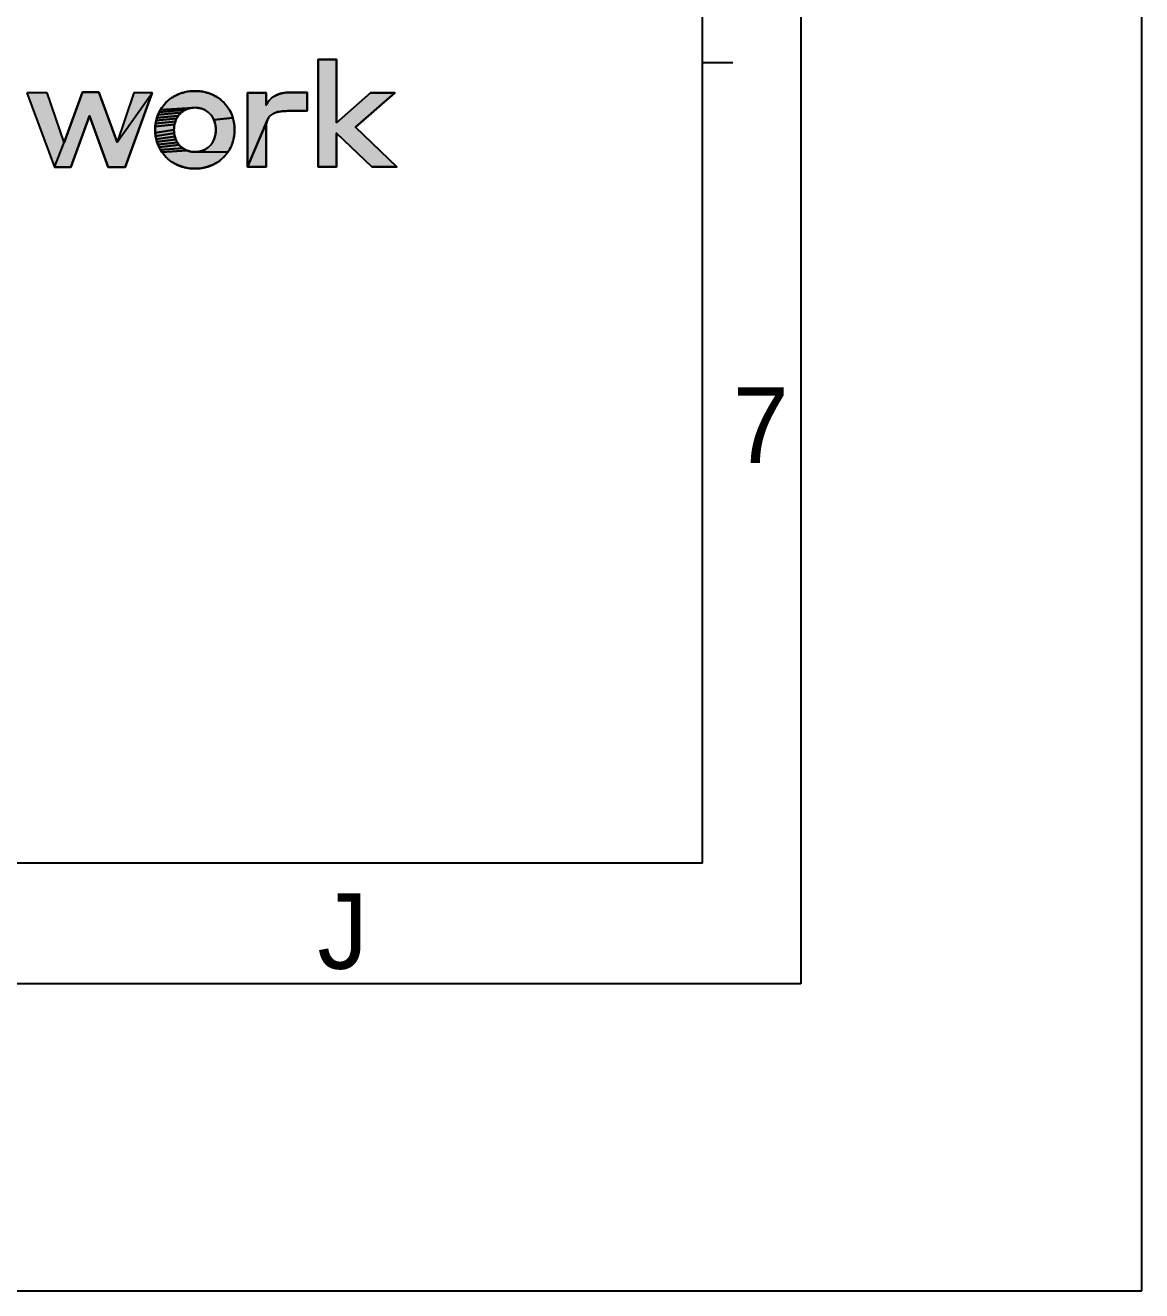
# Model space of a CAD drawing. Header units: millimetres. Extents: x 0 to 594, y 0 to 420.
# Drawn here: x 520.1 to 594, y 0 to 83.8 of the extents above; entities that cross this region are included whole.
import ezdxf

# ---------------------------------------------------------------- set-up
doc = ezdxf.new("R2010")
doc.units = ezdxf.units.MM
doc.header["$LTSCALE"] = 32.67
doc.layers.get('0').update_dxf_attribs({"linetype": 'CONTINUOUS'})
doc.styles.add('TEXTSTYLE_2', font='txt')

msp = doc.modelspace()

# ---------------------------------------------------------------- hatches: boundary and pattern name
at = {"linetype": 'CONTINUOUS'}
for points in [[(540.691, 77.314), (542.932, 79.303), (544.544, 79.303), (541.947, 77.024), (544.679, 74.417), (543.028, 74.417), (540.691, 76.638), (540.691, 74.417), (539.475, 74.417), (539.475, 81.524), (540.691, 81.524)], [(524.955, 79.342), (526.152, 76.049), (528.47, 79.303), (526.684, 74.378), (525.573, 74.378), (524.327, 77.777), (523.091, 74.378), (522.01, 74.378), (522.657, 76.02), (523.864, 79.342)], [(531.316, 79.428), (531.526, 79.421), (531.73, 79.399), (531.929, 79.364), (532.122, 79.315), (532.308, 79.254), (532.487, 79.179), (532.658, 79.093), (532.82, 78.995), (532.974, 78.886), (533.118, 78.766), (533.253, 78.635), (533.377, 78.495), (533.49, 78.345), (533.592, 78.187), (533.682, 78.019), (533.759, 77.844), (533.824, 77.661), (532.566, 77.514), (532.521, 77.61), (532.469, 77.7), (532.412, 77.786), (532.348, 77.867), (532.279, 77.942), (532.204, 78.011), (532.124, 78.075), (532.039, 78.132), (531.948, 78.182), (531.854, 78.225), (531.754, 78.261), (531.651, 78.29), (531.543, 78.311), (531.431, 78.323), (531.316, 78.328), (531.199, 78.323), (529.028, 78.187), (529.13, 78.345), (529.243, 78.495), (529.367, 78.635), (529.501, 78.766), (529.646, 78.886), (529.8, 78.995), (529.963, 79.093), (530.134, 79.179), (530.314, 79.254), (530.501, 79.315), (530.695, 79.364), (530.896, 79.399), (531.103, 79.421)], [(537.484, 79.329), (537.61, 79.332), (538.75, 79.332), (538.75, 78.106), (537.446, 78.106), (537.319, 78.104), (537.199, 78.098), (537.085, 78.089), (536.979, 78.076), (536.878, 78.06), (536.784, 78.039), (536.696, 78.015), (536.614, 77.987), (536.539, 77.955), (536.468, 77.919), (536.404, 77.879), (536.345, 77.835), (536.287, 77.783), (536.235, 77.726), (536.19, 77.663), (536.15, 77.596), (536.116, 77.524), (534.8, 74.417), (534.8, 79.303), (536.027, 79.303), (536.027, 78.482), (536.055, 78.542), (536.091, 78.608), (536.136, 78.678), (536.189, 78.752), (536.253, 78.827), (536.327, 78.902), (536.39, 78.958), (536.46, 79.012), (536.537, 79.064), (536.622, 79.113), (536.714, 79.159), (536.815, 79.201), (536.924, 79.238), (537.042, 79.27), (537.143, 79.292), (537.25, 79.309), (537.364, 79.321)], [(530.275, 77.863), (530.211, 77.782), (528.797, 77.661), (528.862, 77.844), (530.42, 78.008), (530.345, 77.939)], [(530.5, 78.072), (530.42, 78.008), (528.862, 77.844), (528.939, 78.019), (530.677, 78.18), (530.586, 78.129)], [(530.772, 78.224), (530.677, 78.18), (528.939, 78.019), (529.028, 78.187), (531.199, 78.323), (531.086, 78.31), (530.977, 78.289), (530.873, 78.26)], [(529.94, 77.089), (529.929, 76.976), (529.925, 76.86), (528.687, 76.65), (528.68, 76.86), (528.687, 77.07), (529.959, 77.2)], [(529.984, 77.307), (529.959, 77.2), (528.687, 77.07), (528.71, 77.273), (530.017, 77.41)], [(530.056, 77.51), (530.017, 77.41), (528.71, 77.273), (528.747, 77.47), (530.101, 77.605)], [(530.153, 77.696), (530.101, 77.605), (528.747, 77.47), (528.797, 77.661), (530.211, 77.782)], [(533.824, 77.661), (533.875, 77.47), (533.912, 77.273), (533.935, 77.07), (533.942, 76.86), (533.935, 76.65), (533.912, 76.447), (533.875, 76.249), (533.824, 76.059), (533.759, 75.876), (533.682, 75.7), (533.592, 75.533), (533.49, 75.374), (531.431, 75.396), (531.543, 75.409), (531.651, 75.43), (531.754, 75.458), (531.854, 75.494), (531.948, 75.538), (532.039, 75.588), (532.124, 75.645), (532.204, 75.708), (532.279, 75.778), (532.348, 75.853), (532.412, 75.934), (532.469, 76.019), (532.521, 76.11), (532.566, 76.206), (532.605, 76.306), (532.638, 76.409), (532.663, 76.517), (532.682, 76.628), (532.693, 76.743), (532.697, 76.86), (532.693, 76.977), (532.682, 77.092), (532.663, 77.203), (532.638, 77.31), (532.605, 77.414), (532.566, 77.514)], [(536.027, 76.985), (536.027, 74.417), (534.8, 74.417), (536.116, 77.524), (536.088, 77.447), (536.066, 77.365), (536.048, 77.278), (536.036, 77.186), (536.029, 77.088)], [(529.929, 76.744), (529.94, 76.631), (528.71, 76.447), (528.687, 76.65), (529.925, 76.86)], [(529.959, 76.52), (529.984, 76.413), (528.747, 76.249), (528.71, 76.447), (529.94, 76.631)], [(530.017, 76.31), (530.056, 76.21), (528.797, 76.059), (528.747, 76.249), (529.984, 76.413)], [(530.101, 76.115), (530.153, 76.024), (528.862, 75.876), (528.797, 76.059), (530.056, 76.21)], [(530.211, 75.938), (530.275, 75.857), (528.939, 75.7), (528.862, 75.876), (530.153, 76.024)], [(530.42, 75.711), (530.5, 75.648), (529.028, 75.533), (528.939, 75.7), (530.275, 75.857), (530.345, 75.781)], [(530.677, 75.539), (530.772, 75.496), (529.13, 75.374), (529.028, 75.533), (530.5, 75.648), (530.586, 75.59)], [(531.316, 75.392), (531.431, 75.396), (533.49, 75.374), (533.377, 75.225), (533.253, 75.084), (533.118, 74.954), (532.974, 74.834), (532.82, 74.725), (532.658, 74.627), (532.487, 74.54), (532.308, 74.466), (532.122, 74.404), (531.929, 74.355), (531.73, 74.32), (531.526, 74.298), (531.316, 74.291), (531.103, 74.298), (530.896, 74.32), (530.695, 74.355), (530.501, 74.404), (530.314, 74.466), (530.134, 74.54), (529.963, 74.627), (529.8, 74.725), (529.646, 74.834), (529.501, 74.954), (529.367, 75.084), (529.243, 75.225), (529.13, 75.374), (530.772, 75.496), (530.873, 75.459), (530.977, 75.43), (531.086, 75.409), (531.199, 75.396)]]:
    msp.add_hatch(color=7, dxfattribs=at).paths.add_polyline_path(points)

# ---------------------------------------------------------------- linework, layer by layer
at = {"color": 7, "linetype": 'CONTINUOUS'}
for p, q in [((594, 0), (594, 420)), ((571.422, 405.309), (571.422, 20.309)), ((564.922, 28.309), (564.922, 397.309)), ((540.691, 81.524), (539.475, 81.524)), ((539.475, 81.524), (539.475, 74.417)), ((540.691, 77.314), (540.691, 81.524)), ((564.922, 81.309), (566.922, 81.309)), ((521.527, 79.303), (520.185, 79.303)), ((520.185, 79.303), (522.01, 74.378)), ((522.657, 76.02), (521.527, 79.303)), ((523.864, 79.342), (522.657, 76.02)), ((524.955, 79.342), (523.864, 79.342)), ((526.152, 76.049), (524.955, 79.342)), ((527.272, 79.303), (526.152, 76.049)), ((526.684, 74.378), (528.47, 79.303)), ((528.47, 79.303), (527.272, 79.303)), ((536.027, 79.303), (534.8, 79.303)), ((534.8, 79.303), (534.8, 74.417)), ((536.027, 78.482), (536.027, 79.303)), ((538.75, 79.332), (537.61, 79.332)), ((538.75, 78.106), (538.75, 79.332)), ((542.932, 79.303), (540.691, 77.314)), ((541.947, 77.024), (544.544, 79.303)), ((544.544, 79.303), (542.932, 79.303)), ((537.446, 78.106), (538.75, 78.106)), ((523.091, 74.378), (524.327, 77.777)), ((524.327, 77.777), (525.573, 74.378)), ((536.027, 74.417), (536.027, 76.985)), ((540.691, 76.638), (543.028, 74.417)), ((540.691, 74.417), (540.691, 76.638)), ((544.679, 74.417), (541.947, 77.024)), ((522.01, 74.378), (523.091, 74.378)), ((525.573, 74.378), (526.684, 74.378)), ((534.8, 74.417), (536.027, 74.417)), ((539.475, 74.417), (540.691, 74.417)), ((543.028, 74.417), (544.679, 74.417)), ((564.922, 28.309), (26.422, 28.309)), ((571.422, 20.309), (20.422, 20.309)), ((0, 0), (594, 0))]:
    msp.add_line(p, q, dxfattribs=at)
for points in [[(540.691, 77.314), (542.932, 79.303), (544.544, 79.303), (541.947, 77.024), (544.679, 74.417), (543.028, 74.417), (540.691, 76.638), (540.691, 74.417), (539.475, 74.417), (539.475, 81.524), (540.691, 81.524), (540.691, 77.314)], [(524.955, 79.342), (526.152, 76.049), (528.47, 79.303), (526.684, 74.378), (525.573, 74.378), (524.327, 77.777), (523.091, 74.378), (522.01, 74.378), (522.657, 76.02), (523.864, 79.342), (524.955, 79.342)], [(531.316, 79.428), (531.25, 79.428), (531.186, 79.426), (531.121, 79.422), (531.058, 79.418), (530.994, 79.412), (530.932, 79.404), (530.87, 79.396), (530.808, 79.386), (530.747, 79.375), (530.687, 79.362), (530.627, 79.349), (530.568, 79.334), (530.509, 79.318), (530.452, 79.3), (530.394, 79.282), (530.338, 79.262), (530.282, 79.242), (530.227, 79.22), (530.173, 79.196), (530.119, 79.172), (530.066, 79.147), (530.014, 79.12), (529.963, 79.093), (529.912, 79.064), (529.863, 79.035), (529.814, 79.004), (529.766, 78.972), (529.718, 78.939), (529.672, 78.905), (529.626, 78.871), (529.582, 78.835), (529.538, 78.798), (529.495, 78.76), (529.453, 78.722), (529.412, 78.682), (529.373, 78.641), (529.334, 78.6), (529.295, 78.557), (529.258, 78.514), (529.222, 78.47), (529.187, 78.425), (529.154, 78.379), (529.121, 78.332), (529.089, 78.284), (529.058, 78.236), (529.028, 78.187), (529, 78.137), (528.972, 78.086), (528.946, 78.034), (528.921, 77.982), (528.897, 77.929), (528.874, 77.875), (528.853, 77.821), (528.832, 77.765), (528.813, 77.709), (528.795, 77.653), (528.778, 77.595), (528.763, 77.537), (528.749, 77.479), (528.736, 77.42), (528.724, 77.36), (528.714, 77.299), (528.705, 77.238), (528.697, 77.177), (528.691, 77.114), (528.686, 77.052), (528.683, 76.988), (528.68, 76.924), (528.68, 76.86)], [(531.316, 79.428), (531.526, 79.421), (531.73, 79.399), (531.929, 79.364), (532.122, 79.315), (532.308, 79.254), (532.487, 79.179), (532.658, 79.093), (532.82, 78.995), (532.974, 78.886), (533.118, 78.766), (533.253, 78.635), (533.377, 78.495), (533.49, 78.345), (533.592, 78.187), (533.682, 78.019), (533.759, 77.844), (533.824, 77.661), (532.566, 77.514), (532.521, 77.61), (532.469, 77.7), (532.412, 77.786), (532.348, 77.867), (532.279, 77.942), (532.204, 78.011), (532.124, 78.075), (532.039, 78.132), (531.948, 78.182), (531.854, 78.225), (531.754, 78.261), (531.651, 78.29), (531.543, 78.311), (531.431, 78.323), (531.316, 78.328), (531.199, 78.323), (529.028, 78.187), (529.13, 78.345), (529.243, 78.495), (529.367, 78.635), (529.501, 78.766), (529.646, 78.886), (529.8, 78.995), (529.963, 79.093), (530.134, 79.179), (530.314, 79.254), (530.501, 79.315), (530.695, 79.364), (530.896, 79.399), (531.103, 79.421), (531.316, 79.428)], [(533.942, 76.86), (533.941, 76.924), (533.939, 76.988), (533.936, 77.052), (533.931, 77.114), (533.925, 77.177), (533.917, 77.238), (533.908, 77.299), (533.897, 77.36), (533.886, 77.42), (533.873, 77.479), (533.859, 77.537), (533.843, 77.595), (533.826, 77.653), (533.808, 77.709), (533.789, 77.765), (533.768, 77.821), (533.747, 77.875), (533.724, 77.929), (533.7, 77.982), (533.674, 78.034), (533.648, 78.086), (533.62, 78.137), (533.592, 78.187), (533.562, 78.236), (533.531, 78.284), (533.499, 78.332), (533.466, 78.379), (533.432, 78.425), (533.397, 78.47), (533.361, 78.514), (533.324, 78.557), (533.286, 78.6), (533.247, 78.641), (533.207, 78.682), (533.166, 78.722), (533.124, 78.76), (533.081, 78.798), (533.038, 78.835), (532.993, 78.871), (532.948, 78.905), (532.901, 78.939), (532.854, 78.972), (532.806, 79.004), (532.757, 79.035), (532.708, 79.064), (532.658, 79.093), (532.606, 79.12), (532.555, 79.147), (532.502, 79.172), (532.449, 79.196), (532.394, 79.22), (532.34, 79.242), (532.284, 79.262), (532.228, 79.282), (532.171, 79.3), (532.114, 79.318), (532.056, 79.334), (531.997, 79.349), (531.938, 79.362), (531.878, 79.375), (531.818, 79.386), (531.757, 79.396), (531.695, 79.404), (531.633, 79.412), (531.571, 79.418), (531.508, 79.422), (531.444, 79.426), (531.38, 79.428), (531.316, 79.428)], [(537.484, 79.329), (537.61, 79.332), (538.75, 79.332), (538.75, 78.106), (537.446, 78.106), (537.319, 78.104), (537.199, 78.098), (537.085, 78.089), (536.979, 78.076), (536.878, 78.06), (536.784, 78.039), (536.696, 78.015), (536.614, 77.987), (536.539, 77.955), (536.468, 77.919), (536.404, 77.879), (536.345, 77.835), (536.287, 77.783), (536.235, 77.726), (536.19, 77.663), (536.15, 77.596), (536.116, 77.524), (534.8, 74.417), (534.8, 79.303), (536.027, 79.303), (536.027, 78.482), (536.055, 78.542), (536.091, 78.608), (536.136, 78.678), (536.189, 78.752), (536.253, 78.827), (536.327, 78.902), (536.39, 78.958), (536.46, 79.012), (536.537, 79.064), (536.622, 79.113), (536.714, 79.159), (536.815, 79.201), (536.924, 79.238), (537.042, 79.27), (537.143, 79.292), (537.25, 79.309), (537.364, 79.321), (537.484, 79.329)], [(537.61, 79.332), (537.57, 79.332), (537.53, 79.331), (537.491, 79.329), (537.453, 79.328), (537.416, 79.325), (537.379, 79.323), (537.342, 79.319), (537.306, 79.316), (537.271, 79.311), (537.237, 79.307), (537.203, 79.302), (537.169, 79.296), (537.137, 79.29), (537.105, 79.284), (537.073, 79.277), (537.042, 79.27), (537.007, 79.262), (536.974, 79.253), (536.94, 79.243), (536.908, 79.233), (536.876, 79.223), (536.845, 79.212), (536.815, 79.201), (536.785, 79.19), (536.756, 79.178), (536.728, 79.166), (536.7, 79.153), (536.673, 79.14), (536.647, 79.127), (536.622, 79.113), (536.593, 79.097), (536.564, 79.081), (536.537, 79.064), (536.51, 79.047), (536.485, 79.03), (536.46, 79.012), (536.436, 78.994), (536.412, 78.976), (536.39, 78.958), (536.368, 78.939), (536.347, 78.921), (536.327, 78.902), (536.305, 78.882), (536.285, 78.861), (536.265, 78.841), (536.246, 78.82), (536.228, 78.8), (536.211, 78.779), (536.194, 78.759), (536.179, 78.738), (536.164, 78.718), (536.149, 78.698), (536.136, 78.678), (536.123, 78.659), (536.11, 78.639), (536.099, 78.62), (536.088, 78.601), (536.077, 78.583), (536.067, 78.565), (536.058, 78.548), (536.049, 78.53), (536.041, 78.514), (536.034, 78.498), (536.027, 78.482)], [(530.275, 77.863), (530.211, 77.782), (528.797, 77.661), (528.862, 77.844), (530.42, 78.008), (530.345, 77.939), (530.275, 77.863)], [(530.5, 78.072), (530.42, 78.008), (528.862, 77.844), (528.939, 78.019), (530.677, 78.18), (530.586, 78.129), (530.5, 78.072)], [(530.772, 78.224), (530.677, 78.18), (528.939, 78.019), (529.028, 78.187), (531.199, 78.323), (531.086, 78.31), (530.977, 78.289), (530.873, 78.26), (530.772, 78.224)], [(529.925, 76.86), (529.926, 76.896), (529.927, 76.931), (529.929, 76.966), (529.931, 77.001), (529.934, 77.035), (529.938, 77.07), (529.942, 77.104), (529.948, 77.138), (529.953, 77.171), (529.96, 77.204), (529.967, 77.237), (529.975, 77.27), (529.983, 77.302), (529.992, 77.334), (530.002, 77.366), (530.012, 77.397), (530.023, 77.428), (530.035, 77.458), (530.047, 77.489), (530.059, 77.518), (530.073, 77.548), (530.087, 77.577), (530.101, 77.605), (530.116, 77.633), (530.132, 77.661), (530.148, 77.688), (530.165, 77.715), (530.183, 77.742), (530.201, 77.768), (530.219, 77.793), (530.238, 77.818), (530.258, 77.842), (530.278, 77.866), (530.299, 77.89), (530.32, 77.913), (530.341, 77.935), (530.364, 77.957), (530.386, 77.979), (530.41, 78), (530.433, 78.02), (530.458, 78.04), (530.482, 78.059), (530.508, 78.077), (530.533, 78.095), (530.559, 78.113), (530.586, 78.129), (530.613, 78.146), (530.641, 78.161), (530.669, 78.176), (530.697, 78.19), (530.726, 78.204), (530.755, 78.217), (530.785, 78.229), (530.815, 78.241), (530.846, 78.252), (530.877, 78.262), (530.908, 78.271), (530.94, 78.28), (530.973, 78.288), (531.005, 78.296), (531.038, 78.302), (531.072, 78.308), (531.105, 78.313), (531.139, 78.318), (531.174, 78.321), (531.209, 78.324), (531.244, 78.326), (531.28, 78.327), (531.316, 78.328)], [(531.316, 78.328), (531.351, 78.327), (531.386, 78.326), (531.421, 78.324), (531.456, 78.321), (531.49, 78.318), (531.524, 78.313), (531.557, 78.308), (531.59, 78.303), (531.623, 78.296), (531.655, 78.289), (531.687, 78.281), (531.719, 78.272), (531.75, 78.263), (531.781, 78.253), (531.811, 78.242), (531.841, 78.23), (531.87, 78.218), (531.9, 78.205), (531.928, 78.192), (531.957, 78.178), (531.984, 78.163), (532.012, 78.148), (532.039, 78.132), (532.065, 78.115), (532.091, 78.098), (532.117, 78.08), (532.142, 78.061), (532.166, 78.042), (532.19, 78.023), (532.214, 78.003), (532.237, 77.982), (532.26, 77.961), (532.282, 77.939), (532.303, 77.917), (532.324, 77.894), (532.345, 77.87), (532.365, 77.846), (532.385, 77.822), (532.404, 77.797), (532.422, 77.772), (532.44, 77.746), (532.457, 77.719), (532.474, 77.693), (532.49, 77.665), (532.506, 77.638), (532.521, 77.61), (532.535, 77.581), (532.549, 77.552), (532.563, 77.523), (532.575, 77.493), (532.588, 77.463), (532.599, 77.432), (532.61, 77.401), (532.62, 77.37), (532.63, 77.338), (532.639, 77.306), (532.647, 77.273), (532.655, 77.241), (532.662, 77.207), (532.669, 77.174), (532.674, 77.14), (532.68, 77.106), (532.684, 77.072), (532.688, 77.037), (532.691, 77.002), (532.693, 76.967), (532.695, 76.932), (532.696, 76.896), (532.697, 76.86)], [(536.027, 76.985), (536.027, 77.018), (536.028, 77.051), (536.029, 77.082), (536.03, 77.114), (536.032, 77.144), (536.035, 77.175), (536.038, 77.204), (536.042, 77.234), (536.046, 77.262), (536.05, 77.291), (536.056, 77.318), (536.061, 77.346), (536.067, 77.372), (536.074, 77.399), (536.081, 77.424), (536.089, 77.449), (536.097, 77.474), (536.106, 77.498), (536.116, 77.522), (536.126, 77.545), (536.136, 77.568), (536.147, 77.59), (536.159, 77.612), (536.171, 77.633), (536.184, 77.654), (536.197, 77.674), (536.211, 77.694), (536.226, 77.713), (536.241, 77.732), (536.257, 77.751), (536.273, 77.769), (536.29, 77.786), (536.308, 77.803), (536.326, 77.819), (536.345, 77.835), (536.363, 77.85), (536.382, 77.863), (536.401, 77.877), (536.42, 77.89), (536.441, 77.903), (536.461, 77.915), (536.483, 77.927), (536.505, 77.938), (536.527, 77.949), (536.55, 77.96), (536.574, 77.971), (536.598, 77.98), (536.623, 77.99), (536.648, 77.999), (536.674, 78.008), (536.701, 78.016), (536.728, 78.024), (536.756, 78.032), (536.784, 78.039), (536.813, 78.046), (536.843, 78.053), (536.873, 78.059), (536.904, 78.064), (536.936, 78.07), (536.968, 78.075), (537.001, 78.079), (537.034, 78.084), (537.068, 78.087), (537.103, 78.091), (537.138, 78.094), (537.174, 78.097), (537.211, 78.099), (537.249, 78.101), (537.287, 78.103), (537.325, 78.104), (537.365, 78.105), (537.405, 78.105), (537.446, 78.106)], [(529.94, 77.089), (529.929, 76.976), (529.925, 76.86), (528.687, 76.65), (528.68, 76.86), (528.687, 77.07), (529.959, 77.2), (529.94, 77.089)], [(529.984, 77.307), (529.959, 77.2), (528.687, 77.07), (528.71, 77.273), (530.017, 77.41), (529.984, 77.307)], [(530.056, 77.51), (530.017, 77.41), (528.71, 77.273), (528.747, 77.47), (530.101, 77.605), (530.056, 77.51)], [(530.153, 77.696), (530.101, 77.605), (528.747, 77.47), (528.797, 77.661), (530.211, 77.782), (530.153, 77.696)], [(533.824, 77.661), (533.875, 77.47), (533.912, 77.273), (533.935, 77.07), (533.942, 76.86), (533.935, 76.65), (533.912, 76.447), (533.875, 76.249), (533.824, 76.059), (533.759, 75.876), (533.682, 75.7), (533.592, 75.533), (533.49, 75.374), (531.431, 75.396), (531.543, 75.409), (531.651, 75.43), (531.754, 75.458), (531.854, 75.494), (531.948, 75.538), (532.039, 75.588), (532.124, 75.645), (532.204, 75.708), (532.279, 75.778), (532.348, 75.853), (532.412, 75.934), (532.469, 76.019), (532.521, 76.11), (532.566, 76.206), (532.605, 76.306), (532.638, 76.409), (532.663, 76.517), (532.682, 76.628), (532.693, 76.743), (532.697, 76.86), (532.693, 76.977), (532.682, 77.092), (532.663, 77.203), (532.638, 77.31), (532.605, 77.414), (532.566, 77.514), (533.824, 77.661)], [(536.027, 76.985), (536.027, 74.417), (534.8, 74.417), (536.116, 77.524), (536.088, 77.447), (536.066, 77.365), (536.048, 77.278), (536.036, 77.186), (536.029, 77.088), (536.027, 76.985)], [(528.68, 76.86), (528.68, 76.796), (528.683, 76.732), (528.686, 76.668), (528.691, 76.606), (528.697, 76.543), (528.705, 76.482), (528.714, 76.421), (528.724, 76.36), (528.736, 76.3), (528.749, 76.241), (528.763, 76.182), (528.778, 76.124), (528.795, 76.067), (528.813, 76.01), (528.832, 75.955), (528.853, 75.899), (528.874, 75.845), (528.897, 75.791), (528.921, 75.738), (528.946, 75.685), (528.972, 75.634), (529, 75.583), (529.028, 75.533), (529.058, 75.484), (529.089, 75.435), (529.121, 75.388), (529.154, 75.341), (529.187, 75.295), (529.222, 75.25), (529.258, 75.206), (529.295, 75.162), (529.334, 75.12), (529.373, 75.078), (529.412, 75.038), (529.453, 74.998), (529.495, 74.959), (529.538, 74.922), (529.582, 74.885), (529.626, 74.849), (529.672, 74.814), (529.718, 74.78), (529.766, 74.748), (529.814, 74.716), (529.863, 74.685), (529.912, 74.655), (529.963, 74.627), (530.014, 74.599), (530.066, 74.573), (530.119, 74.547), (530.173, 74.523), (530.227, 74.5), (530.282, 74.478), (530.338, 74.457), (530.394, 74.438), (530.452, 74.419), (530.509, 74.402), (530.568, 74.386), (530.627, 74.371), (530.687, 74.357), (530.747, 74.345), (530.808, 74.334), (530.87, 74.324), (530.932, 74.315), (530.994, 74.308), (531.058, 74.302), (531.121, 74.297), (531.186, 74.294), (531.25, 74.292), (531.316, 74.291)], [(529.929, 76.744), (529.94, 76.631), (528.71, 76.447), (528.687, 76.65), (529.925, 76.86), (529.929, 76.744)], [(529.959, 76.52), (529.984, 76.413), (528.747, 76.249), (528.71, 76.447), (529.94, 76.631), (529.959, 76.52)], [(530.017, 76.31), (530.056, 76.21), (528.797, 76.059), (528.747, 76.249), (529.984, 76.413), (530.017, 76.31)], [(531.316, 75.392), (531.28, 75.392), (531.244, 75.394), (531.209, 75.396), (531.174, 75.398), (531.139, 75.402), (531.105, 75.406), (531.072, 75.411), (531.038, 75.417), (531.005, 75.424), (530.973, 75.431), (530.94, 75.439), (530.908, 75.448), (530.877, 75.458), (530.846, 75.468), (530.815, 75.479), (530.785, 75.49), (530.755, 75.503), (530.726, 75.516), (530.697, 75.529), (530.669, 75.544), (530.641, 75.558), (530.613, 75.574), (530.586, 75.59), (530.559, 75.607), (530.533, 75.624), (530.508, 75.642), (530.482, 75.661), (530.458, 75.68), (530.433, 75.7), (530.41, 75.72), (530.386, 75.741), (530.364, 75.762), (530.341, 75.784), (530.32, 75.807), (530.299, 75.83), (530.278, 75.853), (530.258, 75.877), (530.238, 75.902), (530.219, 75.927), (530.201, 75.952), (530.183, 75.978), (530.165, 76.005), (530.148, 76.031), (530.132, 76.059), (530.116, 76.086), (530.101, 76.115), (530.087, 76.143), (530.073, 76.172), (530.059, 76.202), (530.047, 76.231), (530.035, 76.261), (530.023, 76.292), (530.012, 76.323), (530.002, 76.354), (529.992, 76.386), (529.983, 76.418), (529.975, 76.45), (529.967, 76.483), (529.96, 76.515), (529.953, 76.549), (529.948, 76.582), (529.942, 76.616), (529.938, 76.65), (529.934, 76.684), (529.931, 76.719), (529.929, 76.754), (529.927, 76.789), (529.926, 76.824), (529.925, 76.86)], [(531.316, 74.291), (531.38, 74.292), (531.444, 74.294), (531.508, 74.297), (531.571, 74.302), (531.633, 74.308), (531.695, 74.315), (531.757, 74.324), (531.818, 74.334), (531.878, 74.345), (531.938, 74.357), (531.997, 74.371), (532.056, 74.386), (532.114, 74.402), (532.171, 74.419), (532.228, 74.438), (532.284, 74.457), (532.34, 74.478), (532.394, 74.5), (532.449, 74.523), (532.502, 74.547), (532.555, 74.573), (532.606, 74.599), (532.658, 74.627), (532.708, 74.655), (532.757, 74.685), (532.806, 74.716), (532.854, 74.748), (532.901, 74.78), (532.948, 74.814), (532.993, 74.849), (533.038, 74.885), (533.081, 74.922), (533.124, 74.959), (533.166, 74.998), (533.207, 75.038), (533.247, 75.078), (533.286, 75.12), (533.324, 75.162), (533.361, 75.206), (533.397, 75.25), (533.432, 75.295), (533.466, 75.341), (533.499, 75.388), (533.531, 75.435), (533.562, 75.484), (533.592, 75.533), (533.62, 75.583), (533.648, 75.634), (533.674, 75.685), (533.7, 75.738), (533.724, 75.791), (533.747, 75.845), (533.768, 75.899), (533.789, 75.955), (533.808, 76.01), (533.826, 76.067), (533.843, 76.124), (533.859, 76.182), (533.873, 76.241), (533.886, 76.3), (533.897, 76.36), (533.908, 76.421), (533.917, 76.482), (533.925, 76.543), (533.931, 76.606), (533.936, 76.668), (533.939, 76.732), (533.941, 76.796), (533.942, 76.86)], [(532.697, 76.86), (532.696, 76.824), (532.695, 76.788), (532.693, 76.753), (532.691, 76.718), (532.688, 76.683), (532.684, 76.648), (532.68, 76.614), (532.674, 76.58), (532.669, 76.546), (532.662, 76.512), (532.655, 76.479), (532.647, 76.447), (532.639, 76.414), (532.63, 76.382), (532.62, 76.35), (532.61, 76.319), (532.599, 76.288), (532.588, 76.257), (532.575, 76.227), (532.563, 76.197), (532.549, 76.168), (532.535, 76.139), (532.521, 76.11), (532.506, 76.082), (532.49, 76.054), (532.474, 76.027), (532.457, 76), (532.44, 75.974), (532.422, 75.948), (532.404, 75.923), (532.385, 75.898), (532.365, 75.873), (532.345, 75.849), (532.324, 75.826), (532.303, 75.803), (532.282, 75.781), (532.26, 75.759), (532.237, 75.738), (532.214, 75.717), (532.19, 75.697), (532.166, 75.677), (532.142, 75.658), (532.117, 75.64), (532.091, 75.622), (532.065, 75.605), (532.039, 75.588), (532.012, 75.572), (531.984, 75.557), (531.957, 75.542), (531.928, 75.528), (531.9, 75.514), (531.87, 75.501), (531.841, 75.489), (531.811, 75.478), (531.781, 75.467), (531.75, 75.457), (531.719, 75.447), (531.687, 75.439), (531.655, 75.431), (531.623, 75.424), (531.59, 75.417), (531.557, 75.411), (531.524, 75.406), (531.49, 75.402), (531.456, 75.398), (531.421, 75.396), (531.386, 75.394), (531.351, 75.392), (531.316, 75.392)], [(530.101, 76.115), (530.153, 76.024), (528.862, 75.876), (528.797, 76.059), (530.056, 76.21), (530.101, 76.115)], [(530.211, 75.938), (530.275, 75.857), (528.939, 75.7), (528.862, 75.876), (530.153, 76.024), (530.211, 75.938)], [(530.42, 75.711), (530.5, 75.648), (529.028, 75.533), (528.939, 75.7), (530.275, 75.857), (530.345, 75.781), (530.42, 75.711)], [(530.677, 75.539), (530.772, 75.496), (529.13, 75.374), (529.028, 75.533), (530.5, 75.648), (530.586, 75.59), (530.677, 75.539)], [(531.316, 75.392), (531.431, 75.396), (533.49, 75.374), (533.377, 75.225), (533.253, 75.084), (533.118, 74.954), (532.974, 74.834), (532.82, 74.725), (532.658, 74.627), (532.487, 74.54), (532.308, 74.466), (532.122, 74.404), (531.929, 74.355), (531.73, 74.32), (531.526, 74.298), (531.316, 74.291), (531.103, 74.298), (530.896, 74.32), (530.695, 74.355), (530.501, 74.404), (530.314, 74.466), (530.134, 74.54), (529.963, 74.627), (529.8, 74.725), (529.646, 74.834), (529.501, 74.954), (529.367, 75.084), (529.243, 75.225), (529.13, 75.374), (530.772, 75.496), (530.873, 75.459), (530.977, 75.43), (531.086, 75.409), (531.199, 75.396), (531.316, 75.392)]]:
    msp.add_lwpolyline(points, dxfattribs=at)
for points in [[(522.657, 76.02), (522.01, 74.378), (521.527, 79.303), (520.185, 79.303)], [(526.152, 76.049), (527.272, 79.303), (528.47, 79.303)]]:
    msp.add_solid(points, dxfattribs=at)

# ---------------------------------------------------------------- texts
at = {"color": 7, "linetype": 'CONTINUOUS', "char_height": 5, "width": 5, "attachment_point": 1, "line_spacing_factor": 0.9, "style": 'TEXTSTYLE_2'}
for s, insert in [('7', (566.922, 59.809)), ('J', (539.422, 26.309))]:
    msp.add_mtext(s, dxfattribs=dict(at, insert=insert))

doc.saveas('drawing.dxf')
